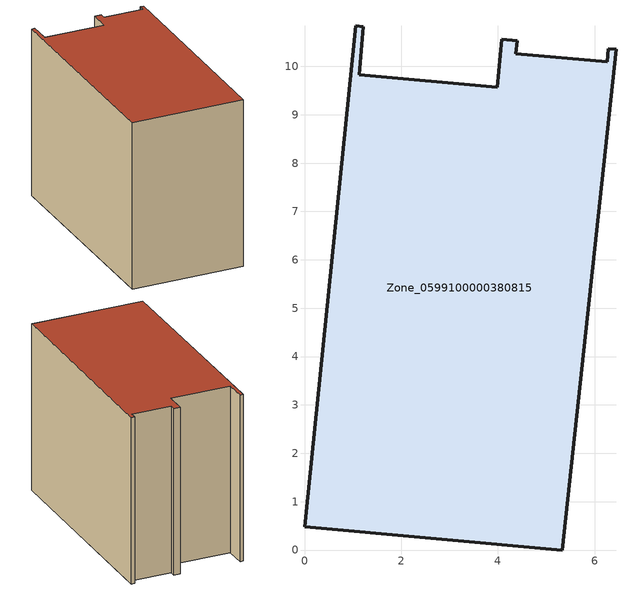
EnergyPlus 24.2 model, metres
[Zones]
Zone_0599100000380815
 floor ground (C_G): 5.33,0 0,0.48 1.06,10.84 1.22,10.82 1.13,9.82 3.99,9.56 4.08,10.56 4.4,10.53 4.37,10.26 6.26,10.09 6.28,10.36 6.44,10.35 z0
 wall outside (C_F): 6.28,10.36 6.26,10.09 4.37,10.26 4.4,10.53 4.08,10.56 3.99,9.56 1.13,9.82 1.22,10.82 1.06,10.84 0,0.48 5.33,0 6.44,10.35 6.28,10.36 z0:8.01
 roof outside (C_R): 1.06,10.84 0,0.48 5.33,0 6.44,10.35 6.28,10.36 6.26,10.09 4.37,10.26 4.4,10.53 4.08,10.56 3.99,9.56 1.13,9.82 1.22,10.82 z8.01
[BUILDING]
Pand.0599100000380815: North Axis=0; Terrain=City; Loads Convergence Tolerance Value=0.04; Temperature Convergence Tolerance Value=0.4; Solar Distribution=FullExterior; Maximum Number of Warmup Days=25; Minimum Number of Warmup Days=1
[Site:Location]
Rotterdam.The.Hague.AP_ZH_NLD Design_Conditions: Latitude=51.96; Longitude=4.45; Time Zone=1; Elevation=-4.5
[SITE:GROUNDTEMPERATURE:BUILDINGSURFACE]
18, 18, 18, 18, 18, 18, 18, 18, 18, 18, 18, 18
[MATERIAL] Thermal Absorptance=0.9; Solar Absorptance=0.7; Visible Absorptance=0.7
Name | Roughness | Thickness | Conductivity | Density | Specific Heat
G.TI.1992-2005 | MediumSmooth | 0.15 | 0.06 | 540 | 1210
F.TI.1992-2005 | Rough | 0.3 | 0.12 | 1920 | 840
R.TI.1992-2005 | MediumRough | 0.2 | 0.08 | 1500 | 1000
[CONSTRUCTION]
C_G: G.TI.1992-2005
C_F: F.TI.1992-2005
C_R: R.TI.1992-2005
[ZONE]
Zone_0599100000380815: Type=1; Multiplier=1; Ceiling Height=Autocalculate; Volume=Autocalculate; Floor Area=autocalculate; Part of Total Floor Area=Yes
[ZONEINFILTRATION:DESIGNFLOWRATE]
Infil_Zone_0599100000380815: Zone or ZoneList or Space or SpaceList=Zone_0599100000380815; Schedule=AlwaysOn; Design Flow Rate Calculation Method=Flow/Area; Flow Rate per Floor Area=0.0015; Constant Term Coefficient=1; Temperature Term Coefficient=0; Velocity Term Coefficient=0; Velocity Squared Term Coefficient=0
[HVACTEMPLATE:ZONE:IDEALLOADSAIRSYSTEM]
Zone_0599100000380815: Maximum Heating Supply Air Temperature=50; Minimum Cooling Supply Air Temperature=13; Maximum Heating Supply Air Humidity Ratio=0.0156; Minimum Cooling Supply Air Humidity Ratio=0.0077; Heating Limit=NoLimit; Cooling Limit=NoLimit; Dehumidification Control Type=ConstantSensibleHeatRatio; Cooling Sensible Heat Ratio=0.7; Dehumidification Setpoint=60; Humidification Control Type=None; Humidification Setpoint=30; Outdoor Air Method=None; Outdoor Air Flow Rate per Person=0.00944; Outdoor Air Flow Rate per Zone Floor Area=0; Outdoor Air Flow Rate per Zone=0; Demand Controlled Ventilation Type=None; Outdoor Air Economizer Type=NoEconomizer; Heat Recovery Type=None; Sensible Heat Recovery Effectiveness=0.7; Latent Heat Recovery Effectiveness=0.65
[ZONECONTROL:THERMOSTAT]
ThermostatControl_Zone_0599100000380815: Zone or ZoneList=Zone_0599100000380815; Control Type Schedule=DualSetpointControlType; Control 1=Thermostat_Zone_0599100000380815; Temperature Difference Between Cutout And Setpoint=0
[THERMOSTATSETPOINT:DUALSETPOINT]
Thermostat_Zone_0599100000380815: Heating Setpoint Temperature Schedule=HeatingSetpoint_Zone_0599100000380815; Cooling Setpoint Temperature Schedule=CoolingSetpoint_Zone_0599100000380815
[SCHEDULE:COMPACT]
HeatingSetpoint_Zone_0599100000380815: Through: 12/31, For: AllDays, Until: 24:00, 21
CoolingSetpoint_Zone_0599100000380815: Through: 12/31, For: AllDays, Until: 24:00, 24
DualSetpointControlType: Through: 12/31, For: AllDays, Until: 24:00, 4
AlwaysOn: Through: 12/31, For: AllDays, Until: 24:00, 1
